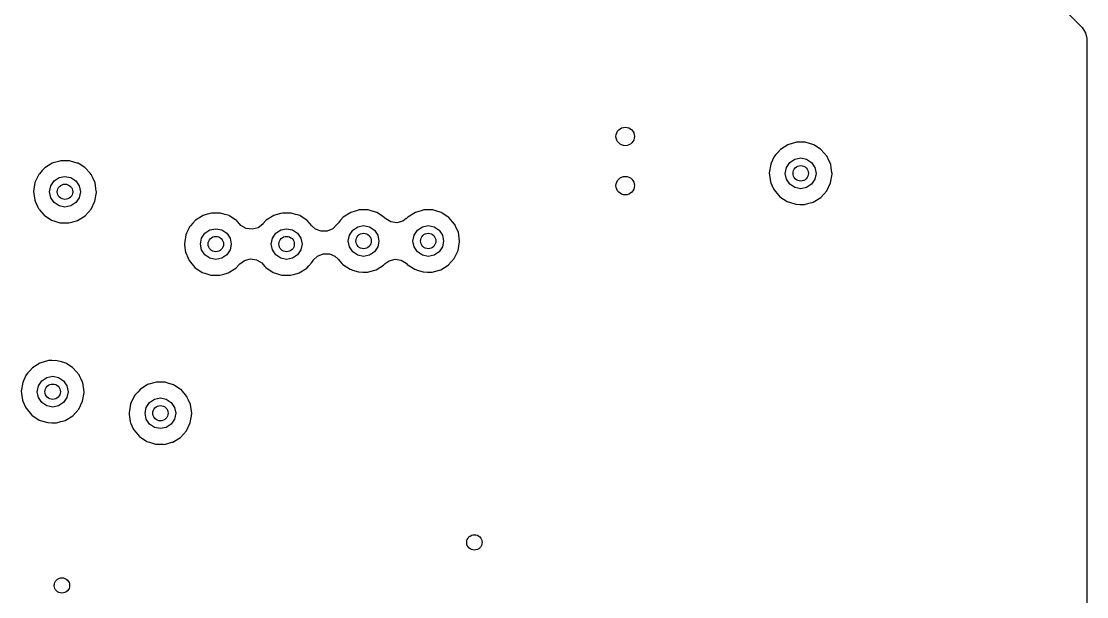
# Model space of a CAD drawing. Extents: x 0.99 to 4.24, y -7.27 to -4.02.
# Drawn here: x 3.561 to 4.242, y -6.153 to -5.785 of the extents above; entities that cross this region are included whole.
import ezdxf

# ---------------------------------------------------------------- set-up
doc = ezdxf.new("R2010")
doc.units = 0
doc.header["$MEASUREMENT"] = 0
doc.layers.add('BLACK', color=7, linetype='CONTINUOUS')

msp = doc.modelspace()

# ---------------------------------------------------------------- linework, layer by layer
at = {"layer": 'BLACK', "linetype": 'CONTINUOUS'}
for p, q in [((4.14532, -5.69492), (4.23903, -5.78863)), ((4.23903, -5.78863), (4.24119, -5.79187)), ((4.24119, -5.79187), (4.24195, -5.79568)), ((4.24195, -5.79568), (4.24195, -6.92717)), ((4.05086, -5.86357), (4.04605, -5.86661)), ((4.05154, -5.86338), (4.05086, -5.86357)), ((4.05565, -5.8622), (4.05154, -5.86338)), ((4.05154, -5.86338), (4.05154, -5.86338)), ((4.05633, -5.86201), (4.05565, -5.8622)), ((4.05565, -5.8622), (4.05565, -5.8622)), ((4.05704, -5.86201), (4.05633, -5.86201)), ((4.05855, -5.86202), (4.05704, -5.86201)), ((4.06202, -5.86204), (4.05855, -5.86202)), ((4.06475, -5.86286), (4.06202, -5.86204)), ((4.06679, -5.86347), (4.06475, -5.86286)), ((4.06747, -5.86367), (4.06679, -5.86347)), ((4.06679, -5.86347), (4.06679, -5.86347)), ((4.06807, -5.86406), (4.06747, -5.86367)), ((4.07165, -5.86638), (4.06807, -5.86406)), ((4.04198, -5.87152), (4.04021, -5.87528)), ((4.04228, -5.87087), (4.04198, -5.87152)), ((4.04198, -5.87152), (4.04198, -5.87152)), ((4.04318, -5.86986), (4.04228, -5.87087)), ((4.04437, -5.86851), (4.04318, -5.86986)), ((4.04605, -5.86661), (4.04437, -5.86851)), ((4.0521, -5.87493), (4.05529, -5.8728)), ((4.05529, -5.8728), (4.05906, -5.87205)), ((4.05906, -5.87205), (4.06282, -5.8728)), ((4.06282, -5.8728), (4.06601, -5.87493)), ((4.07225, -5.86677), (4.07165, -5.86638)), ((4.07165, -5.86638), (4.07165, -5.86638)), ((4.07596, -5.87108), (4.07225, -5.86677)), ((4.07625, -5.87172), (4.07596, -5.87108)), ((4.07669, -5.87267), (4.07625, -5.87172)), ((4.07625, -5.87172), (4.07625, -5.87172)), ((4.07831, -5.87626), (4.07669, -5.87267)), ((3.57558, -5.87842), (3.57402, -5.88018)), ((3.58039, -5.87538), (3.57558, -5.87842)), ((3.58107, -5.87519), (3.58039, -5.87538)), ((3.58518, -5.87401), (3.58107, -5.87519)), ((3.58107, -5.87519), (3.58107, -5.87519)), ((3.58586, -5.87382), (3.58518, -5.87401)), ((3.58518, -5.87401), (3.58518, -5.87401)), ((3.58657, -5.87382), (3.58586, -5.87382)), ((3.58808, -5.87383), (3.58657, -5.87382)), ((3.59155, -5.87385), (3.58808, -5.87383)), ((3.59427, -5.87467), (3.59155, -5.87385)), ((3.59632, -5.87528), (3.59427, -5.87467)), ((3.597, -5.87548), (3.59632, -5.87528)), ((3.59632, -5.87528), (3.59632, -5.87528)), ((3.5976, -5.87587), (3.597, -5.87548)), ((3.60118, -5.87819), (3.5976, -5.87587)), ((3.60177, -5.87858), (3.60118, -5.87819)), ((3.60118, -5.87819), (3.60118, -5.87819)), ((3.60441, -5.88164), (3.60177, -5.87858)), ((4.03987, -5.87602), (4.03899, -5.88164)), ((4.04021, -5.87528), (4.03987, -5.87602)), ((4.04921, -5.88189), (4.04996, -5.87812)), ((4.04996, -5.87812), (4.0521, -5.87493)), ((4.06601, -5.87493), (4.06815, -5.87812)), ((4.06815, -5.87812), (4.0689, -5.88189)), ((4.07862, -5.87842), (4.07831, -5.87626)), ((4.07904, -5.88129), (4.07862, -5.87842)), ((3.57181, -5.88268), (3.56939, -5.88783)), ((3.5723, -5.88213), (3.57181, -5.88268)), ((3.57402, -5.88018), (3.5723, -5.88213)), ((3.58162, -5.88674), (3.58482, -5.88461)), ((3.58482, -5.88461), (3.58858, -5.88386)), ((3.58858, -5.88386), (3.59235, -5.88461)), ((3.59235, -5.88461), (3.59554, -5.88674)), ((3.60549, -5.88289), (3.60441, -5.88164)), ((3.60578, -5.88354), (3.60549, -5.88289)), ((3.60653, -5.88518), (3.60578, -5.88354)), ((3.60578, -5.88354), (3.60578, -5.88354)), ((3.60784, -5.88807), (3.60653, -5.88518)), ((4.03899, -5.88164), (4.03973, -5.88729)), ((4.04996, -5.88566), (4.04921, -5.88189)), ((4.0521, -5.88885), (4.04996, -5.88566)), ((4.06815, -5.88566), (4.06601, -5.88885)), ((4.0689, -5.88189), (4.06815, -5.88566)), ((4.07817, -5.88799), (4.07912, -5.88238)), ((4.07912, -5.88189), (4.07904, -5.88129)), ((4.07912, -5.88238), (4.07912, -5.88189)), ((3.56939, -5.88783), (3.56852, -5.89346)), ((3.57874, -5.8937), (3.57949, -5.88993)), ((3.57949, -5.88993), (3.58162, -5.88674)), ((3.59554, -5.88674), (3.59768, -5.88993)), ((3.59768, -5.88993), (3.59843, -5.8937)), ((3.60834, -5.89151), (3.60784, -5.88807)), ((3.60858, -5.8932), (3.60834, -5.89151)), ((3.60865, -5.8937), (3.60858, -5.8932)), ((4.03973, -5.88729), (4.04001, -5.88794)), ((4.04001, -5.88794), (4.04001, -5.88794)), ((4.04001, -5.88794), (4.04168, -5.89173)), ((4.04168, -5.89173), (4.04202, -5.89249)), ((4.04202, -5.89249), (4.04568, -5.89685)), ((4.05529, -5.89098), (4.0521, -5.88885)), ((4.05906, -5.89173), (4.05529, -5.89098)), ((4.06282, -5.89098), (4.05906, -5.89173)), ((4.06601, -5.88885), (4.06282, -5.89098)), ((4.07187, -5.89733), (4.07569, -5.89311)), ((4.07569, -5.89311), (4.07817, -5.88799)), ((3.56852, -5.89346), (3.56926, -5.8991)), ((3.56926, -5.8991), (3.56954, -5.89975)), ((3.56954, -5.89975), (3.56954, -5.89975)), ((3.56954, -5.89975), (3.57123, -5.90358)), ((3.57949, -5.89747), (3.57874, -5.8937)), ((3.58162, -5.90066), (3.57949, -5.89747)), ((3.59768, -5.89747), (3.59554, -5.90066)), ((3.59843, -5.8937), (3.59768, -5.89747)), ((3.60522, -5.90492), (3.6077, -5.8998)), ((3.6077, -5.8998), (3.60864, -5.89419)), ((3.60864, -5.89419), (3.60865, -5.8937)), ((4.04568, -5.89685), (4.05042, -5.9)), ((4.05042, -5.9), (4.05109, -5.90021)), ((4.06702, -5.90031), (4.07187, -5.89733)), ((3.57123, -5.90358), (3.57155, -5.9043)), ((3.57155, -5.9043), (3.572, -5.90485)), ((3.572, -5.90485), (3.572, -5.90485)), ((3.572, -5.90485), (3.57225, -5.90515)), ((3.57225, -5.90515), (3.57521, -5.90866)), ((3.58482, -5.90279), (3.58162, -5.90066)), ((3.58858, -5.90354), (3.58482, -5.90279)), ((3.59235, -5.90279), (3.58858, -5.90354)), ((3.59554, -5.90066), (3.59235, -5.90279)), ((3.6014, -5.90914), (3.60522, -5.90492)), ((3.77133, -5.90688), (3.76652, -5.90992)), ((3.77202, -5.90668), (3.77133, -5.90688)), ((3.77497, -5.90584), (3.77202, -5.90668)), ((3.77202, -5.90668), (3.77202, -5.90668)), ((3.7768, -5.90532), (3.77497, -5.90584)), ((3.77751, -5.90532), (3.7768, -5.90532)), ((3.77902, -5.90533), (3.77751, -5.90532)), ((3.78249, -5.90535), (3.77902, -5.90533)), ((3.78506, -5.90612), (3.78249, -5.90535)), ((3.78726, -5.90678), (3.78506, -5.90612)), ((3.78794, -5.90698), (3.78726, -5.90678)), ((3.78726, -5.90678), (3.78726, -5.90678)), ((3.81267, -5.90688), (3.80786, -5.90992)), ((3.81335, -5.90668), (3.81267, -5.90688)), ((3.81631, -5.90584), (3.81335, -5.90668)), ((3.81335, -5.90668), (3.81335, -5.90668)), ((3.81814, -5.90532), (3.81631, -5.90584)), ((3.81885, -5.90532), (3.81814, -5.90532)), ((3.82036, -5.90533), (3.81885, -5.90532)), ((3.82383, -5.90535), (3.82036, -5.90533)), ((3.8264, -5.90612), (3.82383, -5.90535)), ((3.8286, -5.90678), (3.8264, -5.90612)), ((3.82928, -5.90698), (3.8286, -5.90678)), ((3.8286, -5.90678), (3.8286, -5.90678)), ((4.05109, -5.90021), (4.05109, -5.90021)), ((4.05109, -5.90021), (4.05182, -5.90044)), ((4.05182, -5.90044), (4.05585, -5.9017)), ((4.05585, -5.9017), (4.05854, -5.90175)), ((4.05854, -5.90175), (4.06083, -5.90179)), ((4.06083, -5.90179), (4.06083, -5.90179)), ((4.06083, -5.90179), (4.06154, -5.9018)), ((4.06154, -5.9018), (4.06422, -5.90107)), ((4.06422, -5.90107), (4.06634, -5.90049)), ((4.06634, -5.90049), (4.06702, -5.90031)), ((4.06634, -5.90049), (4.06634, -5.90049)), ((3.57521, -5.90866), (3.57994, -5.91181)), ((3.57994, -5.91181), (3.58062, -5.91202)), ((3.58062, -5.91202), (3.58062, -5.91202)), ((3.58062, -5.91202), (3.58152, -5.9123)), ((3.58152, -5.9123), (3.58537, -5.91351)), ((3.58537, -5.91351), (3.58807, -5.91356)), ((3.58807, -5.91356), (3.59035, -5.9136)), ((3.59035, -5.9136), (3.59035, -5.9136)), ((3.59035, -5.9136), (3.59106, -5.91361)), ((3.59106, -5.91361), (3.59356, -5.91293)), ((3.59356, -5.91293), (3.59587, -5.9123)), ((3.59587, -5.9123), (3.59655, -5.91212)), ((3.59587, -5.9123), (3.59587, -5.9123)), ((3.59655, -5.91212), (3.6014, -5.90914)), ((3.67042, -5.91371), (3.66877, -5.91558)), ((3.67203, -5.91188), (3.67042, -5.91371)), ((3.67685, -5.90885), (3.67203, -5.91188)), ((3.67753, -5.90865), (3.67685, -5.90885)), ((3.68115, -5.90762), (3.67753, -5.90865)), ((3.67753, -5.90865), (3.67753, -5.90865)), ((3.68232, -5.90728), (3.68115, -5.90762)), ((3.68303, -5.90729), (3.68232, -5.90728)), ((3.68454, -5.9073), (3.68303, -5.90729)), ((3.68801, -5.90732), (3.68454, -5.9073)), ((3.69073, -5.90813), (3.68801, -5.90732)), ((3.69278, -5.90875), (3.69073, -5.90813)), ((3.69346, -5.90895), (3.69278, -5.90875)), ((3.69278, -5.90875), (3.69278, -5.90875)), ((3.69405, -5.90934), (3.69346, -5.90895)), ((3.69764, -5.91166), (3.69405, -5.90934)), ((3.69823, -5.91204), (3.69764, -5.91166)), ((3.69764, -5.91166), (3.69764, -5.91166)), ((3.69869, -5.91258), (3.69823, -5.91204)), ((3.70013, -5.91425), (3.69869, -5.91258)), ((3.69869, -5.91258), (3.69869, -5.91258)), ((3.71731, -5.91188), (3.7152, -5.91427)), ((3.72212, -5.90885), (3.71731, -5.91188)), ((3.7228, -5.90865), (3.72212, -5.90885)), ((3.72643, -5.90762), (3.7228, -5.90865)), ((3.7228, -5.90865), (3.7228, -5.90865)), ((3.72759, -5.90728), (3.72643, -5.90762)), ((3.7283, -5.90729), (3.72759, -5.90728)), ((3.72981, -5.9073), (3.7283, -5.90729)), ((3.73328, -5.90732), (3.72981, -5.9073)), ((3.73601, -5.90813), (3.73328, -5.90732)), ((3.73805, -5.90875), (3.73601, -5.90813)), ((3.73873, -5.90895), (3.73805, -5.90875)), ((3.73805, -5.90875), (3.73805, -5.90875)), ((3.73933, -5.90934), (3.73873, -5.90895)), ((3.74291, -5.91166), (3.73933, -5.90934)), ((3.74351, -5.91204), (3.74291, -5.91166)), ((3.74291, -5.91166), (3.74291, -5.91166)), ((3.74646, -5.91548), (3.74351, -5.91204)), ((3.76338, -5.91347), (3.76276, -5.91418)), ((3.76478, -5.91188), (3.76338, -5.91347)), ((3.76652, -5.90992), (3.76478, -5.91188)), ((3.78905, -5.90769), (3.78794, -5.90698)), ((3.79185, -5.90951), (3.78905, -5.90769)), ((3.79272, -5.91008), (3.79185, -5.90951)), ((3.79318, -5.91061), (3.79272, -5.91008)), ((3.79366, -5.91103), (3.79318, -5.91061)), ((3.79698, -5.91295), (3.79366, -5.91103)), ((3.80083, -5.91347), (3.79698, -5.91295)), ((3.80459, -5.91248), (3.80083, -5.91347)), ((3.80677, -5.91081), (3.80459, -5.91248)), ((3.80685, -5.91091), (3.80677, -5.91081)), ((3.80739, -5.91045), (3.80685, -5.91091)), ((3.80786, -5.90992), (3.80739, -5.91045)), ((3.82988, -5.90737), (3.82928, -5.90698)), ((3.83346, -5.90969), (3.82988, -5.90737)), ((3.83406, -5.91008), (3.83346, -5.90969)), ((3.83346, -5.90969), (3.83346, -5.90969)), ((3.83777, -5.91439), (3.83406, -5.91008)), ((3.66633, -5.92027), (3.66585, -5.9213)), ((3.66797, -5.91679), (3.66633, -5.92027)), ((3.66827, -5.91615), (3.66797, -5.91679)), ((3.66797, -5.91679), (3.66797, -5.91679)), ((3.66877, -5.91558), (3.66827, -5.91615)), ((3.67595, -5.9234), (3.67808, -5.92021)), ((3.67808, -5.92021), (3.68127, -5.91807)), ((3.68127, -5.91807), (3.68504, -5.91732)), ((3.68504, -5.91732), (3.68881, -5.91807)), ((3.68881, -5.91807), (3.692, -5.92021)), ((3.692, -5.92021), (3.69413, -5.9234)), ((3.70108, -5.91521), (3.70013, -5.91425)), ((3.70444, -5.91717), (3.70108, -5.91521)), ((3.70829, -5.91769), (3.70444, -5.91717)), ((3.71205, -5.91669), (3.70829, -5.91769)), ((3.71514, -5.91434), (3.71205, -5.91669)), ((3.7152, -5.91427), (3.71514, -5.91434)), ((3.72122, -5.9234), (3.72336, -5.92021)), ((3.72336, -5.92021), (3.72655, -5.91807)), ((3.72655, -5.91807), (3.73031, -5.91732)), ((3.73031, -5.91732), (3.73408, -5.91807)), ((3.73408, -5.91807), (3.73727, -5.92021)), ((3.73727, -5.92021), (3.73941, -5.9234)), ((3.74667, -5.91572), (3.74646, -5.91548)), ((3.74875, -5.91754), (3.74667, -5.91572)), ((3.75235, -5.919), (3.74875, -5.91754)), ((3.75624, -5.91897), (3.75235, -5.919)), ((3.75982, -5.91746), (3.75624, -5.91897)), ((3.76249, -5.91474), (3.75982, -5.91746)), ((3.76276, -5.91418), (3.76249, -5.91474)), ((3.77043, -5.92143), (3.77257, -5.91824)), ((3.77257, -5.91824), (3.77576, -5.9161)), ((3.77576, -5.9161), (3.77953, -5.91535)), ((3.77953, -5.91535), (3.78329, -5.9161)), ((3.78329, -5.9161), (3.78649, -5.91824)), ((3.78649, -5.91824), (3.78862, -5.92143)), ((3.81177, -5.92143), (3.81391, -5.91824)), ((3.81391, -5.91824), (3.8171, -5.9161)), ((3.8171, -5.9161), (3.82087, -5.91535)), ((3.82087, -5.91535), (3.82463, -5.9161)), ((3.82463, -5.9161), (3.82783, -5.91824)), ((3.82783, -5.91824), (3.82996, -5.92143)), ((3.83806, -5.91503), (3.83777, -5.91439)), ((3.83882, -5.91669), (3.83806, -5.91503)), ((3.83806, -5.91503), (3.83806, -5.91503)), ((3.84013, -5.91956), (3.83882, -5.91669)), ((3.84093, -5.9252), (3.84013, -5.91956)), ((3.66585, -5.9213), (3.66497, -5.92692)), ((3.66497, -5.92692), (3.66507, -5.92762)), ((3.6752, -5.92717), (3.67595, -5.9234)), ((3.67595, -5.93093), (3.6752, -5.92717)), ((3.69413, -5.9234), (3.69488, -5.92717)), ((3.69488, -5.92717), (3.69413, -5.93093)), ((3.72047, -5.92717), (3.72122, -5.9234)), ((3.72122, -5.93093), (3.72047, -5.92717)), ((3.73941, -5.9234), (3.74016, -5.92717)), ((3.74016, -5.92717), (3.73941, -5.93093)), ((3.76969, -5.9252), (3.77043, -5.92143)), ((3.77043, -5.92896), (3.76969, -5.9252)), ((3.78862, -5.92143), (3.78937, -5.9252)), ((3.78937, -5.9252), (3.78862, -5.92896)), ((3.81102, -5.9252), (3.81177, -5.92143)), ((3.81177, -5.92896), (3.81102, -5.9252)), ((3.82996, -5.92143), (3.83071, -5.9252)), ((3.83071, -5.9252), (3.82996, -5.92896)), ((3.83998, -5.9313), (3.84093, -5.92569)), ((3.84093, -5.92569), (3.84093, -5.9252)), ((3.66507, -5.92762), (3.6651, -5.92786)), ((3.66507, -5.92762), (3.66507, -5.92762)), ((3.6651, -5.92786), (3.66571, -5.93256)), ((3.66571, -5.93256), (3.666, -5.93321)), ((3.666, -5.93321), (3.666, -5.93321)), ((3.666, -5.93321), (3.66713, -5.93578)), ((3.67808, -5.93413), (3.67595, -5.93093)), ((3.68127, -5.93626), (3.67808, -5.93413)), ((3.692, -5.93413), (3.68881, -5.93626)), ((3.69413, -5.93093), (3.692, -5.93413)), ((3.72336, -5.93413), (3.72122, -5.93093)), ((3.72655, -5.93626), (3.72336, -5.93413)), ((3.73727, -5.93413), (3.73408, -5.93626)), ((3.73941, -5.93093), (3.73727, -5.93413)), ((3.75015, -5.93483), (3.75374, -5.93336)), ((3.75374, -5.93336), (3.75763, -5.93337)), ((3.75763, -5.93337), (3.76121, -5.93487)), ((3.77257, -5.93216), (3.77043, -5.92896)), ((3.77576, -5.93429), (3.77257, -5.93216)), ((3.78649, -5.93216), (3.78329, -5.93429)), ((3.78862, -5.92896), (3.78649, -5.93216)), ((3.81391, -5.93216), (3.81177, -5.92896)), ((3.8171, -5.93429), (3.81391, -5.93216)), ((3.82783, -5.93216), (3.82463, -5.93429)), ((3.82996, -5.92896), (3.82783, -5.93216)), ((3.8375, -5.93642), (3.83998, -5.9313)), ((3.66713, -5.93578), (3.668, -5.93777)), ((3.668, -5.93777), (3.67166, -5.94212)), ((3.68504, -5.93701), (3.68127, -5.93626)), ((3.68881, -5.93626), (3.68504, -5.93701)), ((3.69786, -5.9426), (3.7003, -5.93991)), ((3.7003, -5.93991), (3.70342, -5.93759)), ((3.70342, -5.93759), (3.70719, -5.93664)), ((3.70719, -5.93664), (3.71103, -5.93721)), ((3.71103, -5.93721), (3.71437, -5.93921)), ((3.71437, -5.93921), (3.71531, -5.94018)), ((3.71531, -5.94018), (3.71648, -5.94158)), ((3.73031, -5.93701), (3.72655, -5.93626)), ((3.73408, -5.93626), (3.73031, -5.93701)), ((3.74313, -5.9426), (3.74458, -5.94101)), ((3.74458, -5.94101), (3.74647, -5.93891)), ((3.74647, -5.93891), (3.74695, -5.93839)), ((3.74647, -5.93891), (3.74647, -5.93891)), ((3.74695, -5.93839), (3.74726, -5.93775)), ((3.74726, -5.93775), (3.74738, -5.93756)), ((3.74738, -5.93756), (3.75015, -5.93483)), ((3.76121, -5.93487), (3.76327, -5.93672)), ((3.76327, -5.93672), (3.7657, -5.93961)), ((3.7657, -5.93961), (3.7657, -5.93961)), ((3.7657, -5.93961), (3.76615, -5.94016)), ((3.76615, -5.94016), (3.77089, -5.94331)), ((3.77953, -5.93504), (3.77576, -5.93429)), ((3.78329, -5.93429), (3.77953, -5.93504)), ((3.7875, -5.94361), (3.79235, -5.94064)), ((3.79235, -5.94064), (3.79282, -5.94011)), ((3.79282, -5.94011), (3.79337, -5.93966)), ((3.79337, -5.93966), (3.7934, -5.93969)), ((3.7934, -5.93969), (3.7959, -5.93783)), ((3.7959, -5.93783), (3.79967, -5.93689)), ((3.79967, -5.93689), (3.80352, -5.93745)), ((3.80352, -5.93745), (3.80681, -5.93941)), ((3.80681, -5.93941), (3.80703, -5.93961)), ((3.80703, -5.93961), (3.80749, -5.94016)), ((3.80749, -5.94016), (3.81223, -5.94331)), ((3.82087, -5.93504), (3.8171, -5.93429)), ((3.82463, -5.93429), (3.82087, -5.93504)), ((3.82884, -5.94361), (3.83368, -5.94064)), ((3.83368, -5.94064), (3.8375, -5.93642)), ((3.67166, -5.94212), (3.6764, -5.94528)), ((3.6764, -5.94528), (3.67708, -5.94549)), ((3.67708, -5.94549), (3.67708, -5.94549)), ((3.67708, -5.94549), (3.67797, -5.94577)), ((3.67797, -5.94577), (3.68183, -5.94697)), ((3.68183, -5.94697), (3.68453, -5.94702)), ((3.68453, -5.94702), (3.68681, -5.94706)), ((3.68681, -5.94706), (3.68681, -5.94706)), ((3.68681, -5.94706), (3.68752, -5.94708)), ((3.68752, -5.94708), (3.6902, -5.94635)), ((3.6902, -5.94635), (3.69232, -5.94577)), ((3.69232, -5.94577), (3.69301, -5.94558)), ((3.69232, -5.94577), (3.69232, -5.94577)), ((3.69301, -5.94558), (3.69786, -5.9426)), ((3.71648, -5.94158), (3.71694, -5.94212)), ((3.71694, -5.94212), (3.72168, -5.94528)), ((3.72168, -5.94528), (3.72235, -5.94549)), ((3.72235, -5.94549), (3.72235, -5.94549)), ((3.72235, -5.94549), (3.72325, -5.94577)), ((3.72325, -5.94577), (3.72711, -5.94697)), ((3.72711, -5.94697), (3.7298, -5.94702)), ((3.7298, -5.94702), (3.73209, -5.94706)), ((3.73209, -5.94706), (3.73209, -5.94706)), ((3.73209, -5.94706), (3.7328, -5.94708)), ((3.7328, -5.94708), (3.73548, -5.94635)), ((3.73548, -5.94635), (3.7376, -5.94577)), ((3.7376, -5.94577), (3.73828, -5.94558)), ((3.7376, -5.94577), (3.7376, -5.94577)), ((3.73828, -5.94558), (3.74313, -5.9426)), ((3.77089, -5.94331), (3.77157, -5.94352)), ((3.77157, -5.94352), (3.77157, -5.94352)), ((3.77157, -5.94352), (3.77246, -5.9438)), ((3.77246, -5.9438), (3.77632, -5.94501)), ((3.77632, -5.94501), (3.77902, -5.94505)), ((3.77902, -5.94505), (3.7813, -5.9451)), ((3.7813, -5.9451), (3.7813, -5.9451)), ((3.7813, -5.9451), (3.78201, -5.94511)), ((3.78201, -5.94511), (3.78431, -5.94448)), ((3.78431, -5.94448), (3.78681, -5.9438)), ((3.78681, -5.9438), (3.7875, -5.94361)), ((3.78681, -5.9438), (3.78681, -5.9438)), ((3.81223, -5.94331), (3.8129, -5.94352)), ((3.8129, -5.94352), (3.8129, -5.94352)), ((3.8129, -5.94352), (3.8138, -5.9438)), ((3.8138, -5.9438), (3.81766, -5.94501)), ((3.81766, -5.94501), (3.82036, -5.94505)), ((3.82036, -5.94505), (3.82264, -5.9451)), ((3.82264, -5.9451), (3.82264, -5.9451)), ((3.82264, -5.9451), (3.82335, -5.94511)), ((3.82335, -5.94511), (3.82565, -5.94448)), ((3.82565, -5.94448), (3.82815, -5.9438)), ((3.82815, -5.9438), (3.82884, -5.94361)), ((3.82815, -5.9438), (3.82815, -5.9438)), ((3.5773, -6.00197), (3.5732, -6.00314)), ((3.57799, -6.00177), (3.5773, -6.00197)), ((3.5773, -6.00197), (3.5773, -6.00197)), ((3.57869, -6.00178), (3.57799, -6.00177)), ((3.58021, -6.00179), (3.57869, -6.00178)), ((3.58367, -6.00181), (3.58021, -6.00179)), ((3.58627, -6.00258), (3.58367, -6.00181)), ((3.56602, -6.00828), (3.56481, -6.00965)), ((3.5677, -6.00637), (3.56602, -6.00828)), ((3.57251, -6.00334), (3.5677, -6.00637)), ((3.5732, -6.00314), (3.57251, -6.00334)), ((3.5732, -6.00314), (3.5732, -6.00314)), ((3.58845, -6.00323), (3.58627, -6.00258)), ((3.58913, -6.00344), (3.58845, -6.00323)), ((3.58845, -6.00323), (3.58845, -6.00323)), ((3.58972, -6.00382), (3.58913, -6.00344)), ((3.5933, -6.00615), (3.58972, -6.00382)), ((3.5939, -6.00653), (3.5933, -6.00615)), ((3.5933, -6.00615), (3.5933, -6.00615)), ((3.59761, -6.01084), (3.5939, -6.00653)), ((3.56152, -6.01579), (3.56064, -6.02141)), ((3.56205, -6.01467), (3.56152, -6.01579)), ((3.56364, -6.01128), (3.56205, -6.01467)), ((3.56394, -6.01064), (3.56364, -6.01128)), ((3.56364, -6.01128), (3.56364, -6.01128)), ((3.56481, -6.00965), (3.56394, -6.01064)), ((3.57162, -6.01789), (3.57375, -6.01469)), ((3.57375, -6.01469), (3.57694, -6.01256)), ((3.57694, -6.01256), (3.58071, -6.01181)), ((3.58071, -6.01181), (3.58448, -6.01256)), ((3.58448, -6.01256), (3.58767, -6.01469)), ((3.58767, -6.01469), (3.5898, -6.01789)), ((3.59791, -6.01149), (3.59761, -6.01084)), ((3.59871, -6.01325), (3.59791, -6.01149)), ((3.59791, -6.01149), (3.59791, -6.01149)), ((3.59997, -6.01602), (3.59871, -6.01325)), ((3.64545, -6.01596), (3.64209, -6.01692)), ((3.64688, -6.01555), (3.64545, -6.01596)), ((3.64759, -6.01556), (3.64688, -6.01555)), ((3.6491, -6.01557), (3.64759, -6.01556)), ((3.65257, -6.01559), (3.6491, -6.01557)), ((3.65502, -6.01632), (3.65257, -6.01559)), ((3.56064, -6.02141), (3.56138, -6.02705)), ((3.57087, -6.02165), (3.57162, -6.01789)), ((3.57162, -6.02542), (3.57087, -6.02165)), ((3.5898, -6.01789), (3.59055, -6.02165)), ((3.59055, -6.02165), (3.5898, -6.02542)), ((3.59983, -6.02775), (3.60077, -6.02214)), ((3.60078, -6.02165), (3.59997, -6.01602)), ((3.60077, -6.02214), (3.60078, -6.02165)), ((3.63507, -6.02189), (3.63332, -6.02387)), ((3.6366, -6.02015), (3.63507, -6.02189)), ((3.64141, -6.01712), (3.6366, -6.02015)), ((3.64209, -6.01692), (3.64141, -6.01712)), ((3.64209, -6.01692), (3.64209, -6.01692)), ((3.65734, -6.01701), (3.65502, -6.01632)), ((3.65802, -6.01722), (3.65734, -6.01701)), ((3.65734, -6.01701), (3.65734, -6.01701)), ((3.65862, -6.0176), (3.65802, -6.01722)), ((3.6622, -6.01993), (3.65862, -6.0176)), ((3.6628, -6.02031), (3.6622, -6.01993)), ((3.6622, -6.01993), (3.6622, -6.01993)), ((3.66651, -6.02462), (3.6628, -6.02031)), ((3.56138, -6.02705), (3.56167, -6.0277)), ((3.56167, -6.0277), (3.56167, -6.0277)), ((3.56167, -6.0277), (3.56339, -6.03161)), ((3.57375, -6.02861), (3.57162, -6.02542)), ((3.57694, -6.03075), (3.57375, -6.02861)), ((3.58767, -6.02861), (3.58448, -6.03075)), ((3.5898, -6.02542), (3.58767, -6.02861)), ((3.59734, -6.03287), (3.59983, -6.02775)), ((3.63042, -6.02957), (3.62954, -6.03519)), ((3.63097, -6.02839), (3.63042, -6.02957)), ((3.63253, -6.02506), (3.63097, -6.02839)), ((3.63283, -6.02442), (3.63253, -6.02506)), ((3.63253, -6.02506), (3.63253, -6.02506)), ((3.63332, -6.02387), (3.63283, -6.02442)), ((3.64051, -6.03167), (3.64265, -6.02847)), ((3.64265, -6.02847), (3.64584, -6.02634)), ((3.64584, -6.02634), (3.64961, -6.02559)), ((3.64961, -6.02559), (3.65337, -6.02634)), ((3.65337, -6.02634), (3.65657, -6.02847)), ((3.65657, -6.02847), (3.6587, -6.03167)), ((3.66681, -6.02527), (3.66651, -6.02462)), ((3.66762, -6.02705), (3.66681, -6.02527)), ((3.66681, -6.02527), (3.66681, -6.02527)), ((3.66887, -6.0298), (3.66762, -6.02705)), ((3.56339, -6.03161), (3.56367, -6.03226)), ((3.56367, -6.03226), (3.56733, -6.03661)), ((3.58071, -6.0315), (3.57694, -6.03075)), ((3.58448, -6.03075), (3.58071, -6.0315)), ((3.59353, -6.03709), (3.59525, -6.03519)), ((3.59525, -6.03519), (3.59734, -6.03287)), ((3.62954, -6.03519), (3.62963, -6.03589)), ((3.62963, -6.03589), (3.62969, -6.0363)), ((3.62963, -6.03589), (3.62963, -6.03589)), ((3.62969, -6.0363), (3.63028, -6.04083)), ((3.63976, -6.03543), (3.64051, -6.03167)), ((3.64051, -6.0392), (3.63976, -6.03543)), ((3.6587, -6.03167), (3.65945, -6.03543)), ((3.65945, -6.03543), (3.6587, -6.0392)), ((3.66872, -6.04153), (3.66967, -6.03592)), ((3.66967, -6.03543), (3.66887, -6.0298)), ((3.66967, -6.03592), (3.66967, -6.03543)), ((3.56733, -6.03661), (3.57207, -6.03977)), ((3.57207, -6.03977), (3.57275, -6.03998)), ((3.57275, -6.03998), (3.57275, -6.03998)), ((3.57275, -6.03998), (3.57364, -6.04026)), ((3.57364, -6.04026), (3.5775, -6.04146)), ((3.5775, -6.04146), (3.5802, -6.04151)), ((3.5802, -6.04151), (3.58248, -6.04155)), ((3.58248, -6.04155), (3.58248, -6.04155)), ((3.58248, -6.04155), (3.58319, -6.04157)), ((3.58319, -6.04157), (3.58587, -6.04083)), ((3.58587, -6.04083), (3.58799, -6.04026)), ((3.58799, -6.04026), (3.58868, -6.04007)), ((3.58799, -6.04026), (3.58799, -6.04026)), ((3.58868, -6.04007), (3.59353, -6.03709)), ((3.63028, -6.04083), (3.63056, -6.04148)), ((3.63056, -6.04148), (3.63056, -6.04148)), ((3.63056, -6.04148), (3.63228, -6.04539)), ((3.64265, -6.04239), (3.64051, -6.0392)), ((3.64584, -6.04453), (3.64265, -6.04239)), ((3.65657, -6.04239), (3.65337, -6.04453)), ((3.6587, -6.0392), (3.65657, -6.04239)), ((3.66624, -6.04665), (3.66872, -6.04153)), ((3.63228, -6.04539), (3.63257, -6.04604)), ((3.63257, -6.04604), (3.63623, -6.05039)), ((3.64961, -6.04528), (3.64584, -6.04453)), ((3.65337, -6.04453), (3.64961, -6.04528)), ((3.66242, -6.05087), (3.66624, -6.04665)), ((3.63623, -6.05039), (3.64097, -6.05354)), ((3.64097, -6.05354), (3.64164, -6.05376)), ((3.64164, -6.05376), (3.64164, -6.05376)), ((3.64164, -6.05376), (3.64254, -6.05404)), ((3.64254, -6.05404), (3.6464, -6.05524)), ((3.6464, -6.05524), (3.6491, -6.05529)), ((3.6491, -6.05529), (3.65138, -6.05533)), ((3.65138, -6.05533), (3.65138, -6.05533)), ((3.65138, -6.05533), (3.65209, -6.05535)), ((3.65209, -6.05535), (3.65439, -6.05472)), ((3.65439, -6.05472), (3.65689, -6.05404)), ((3.65689, -6.05404), (3.65758, -6.05385)), ((3.65689, -6.05404), (3.65689, -6.05404)), ((3.65758, -6.05385), (3.66242, -6.05087))]:
    msp.add_line(p, q, dxfattribs=at)
at = {"layer": 'BLACK'}
for centre, radius in [((3.94685, -5.85827), 0.00591), ((4.05906, -5.88189), 0.00492), ((3.94685, -5.88976), 0.00591), ((3.58858, -5.8937), 0.00492), ((3.77953, -5.9252), 0.00492), ((3.82087, -5.9252), 0.00492), ((3.68504, -5.92717), 0.00492), ((3.73031, -5.92717), 0.00492), ((3.58071, -6.02165), 0.00492), ((3.64961, -6.03543), 0.00492), ((3.85039, -6.11811), 0.00492), ((3.58661, -6.14567), 0.00492)]:
    msp.add_circle(centre, radius, dxfattribs=at)

doc.saveas('drawing.dxf')
